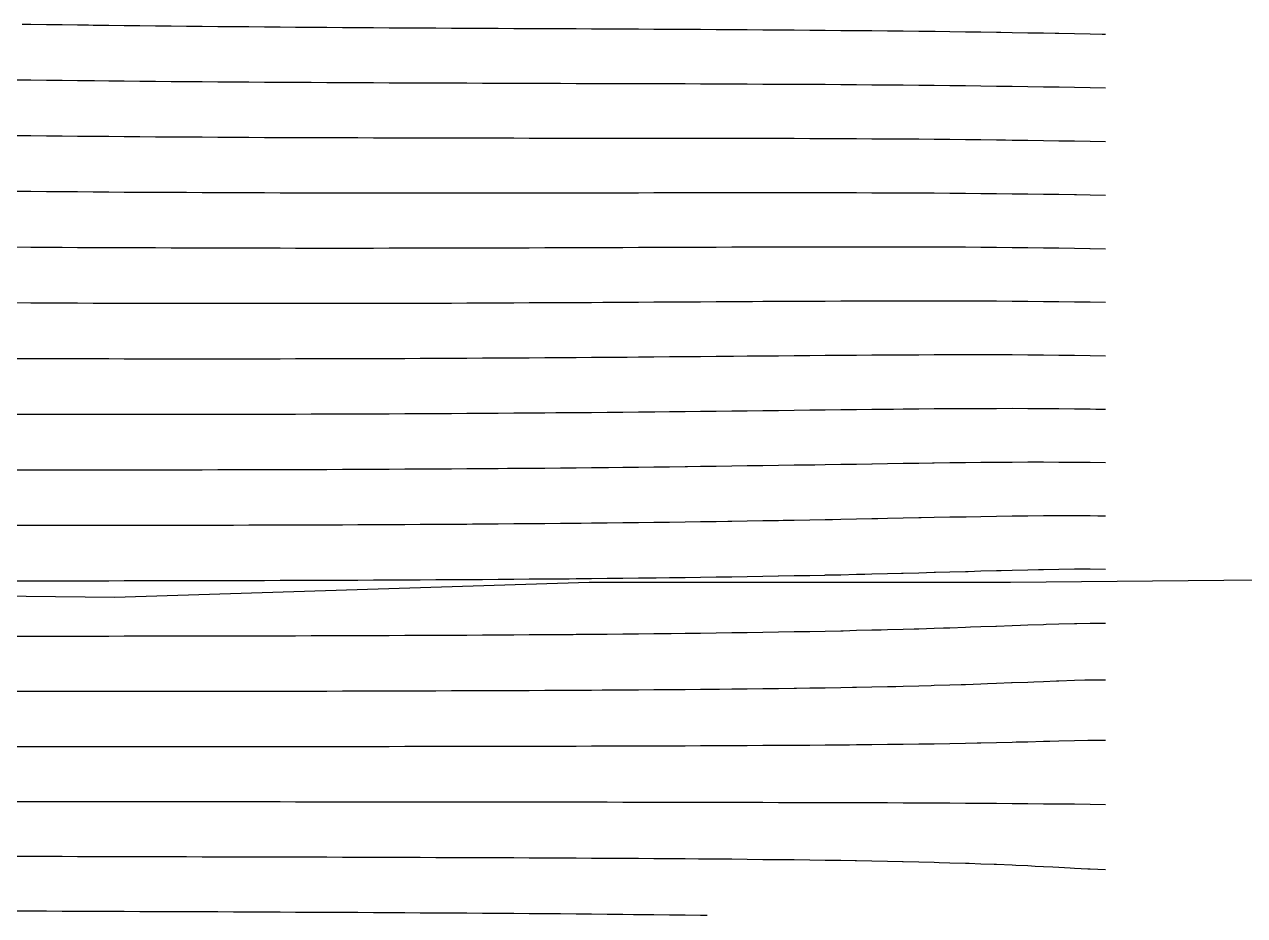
# Model space of a CAD drawing. Header units: metres. Extents: x 0 to 7092, y 40 to 458.
# Drawn here: x 5339.8 to 5504.3, y 40 to 160.3 of the extents above; entities that cross this region are included whole.
import ezdxf

# ---------------------------------------------------------------- set-up
doc = ezdxf.new("R2010")
doc.units = ezdxf.units.M

msp = doc.modelspace()

# ---------------------------------------------------------------- linework, layer by layer
at = {"color": 1}
msp.add_lwpolyline([(5292.32, 83.65), (5351.89, 83), (5351.89, 83), (5351.89, 83), (5351.89, 83), (5351.89, 83), (5351.89, 83), (5351.89, 83), (5415.93, 85), (5415.93, 85), (5415.93, 85), (5415.93, 85), (5415.93, 85), (5472.76, 85.02), (5472.76, 85.02), (5472.76, 85.02), (5472.76, 85.02), (5472.76, 85.02), (5472.76, 85.02), (5472.76, 85.02), (5535.11, 85.61)], dxfattribs=at)
at = {"layer": 'Contour_Level_1'}
msp.add_lwpolyline([(5485.6, 158.93), (5485.12, 158.94), (5483.5, 158.97), (5481.4, 159.01), (5479.3, 159.05), (5478.79, 159.06), (5477.2, 159.09), (5475.09, 159.12), (5472.99, 159.16), (5471.47, 159.18), (5470.89, 159.19), (5468.79, 159.22), (5466.69, 159.25), (5464.59, 159.28), (5462.63, 159.31), (5462.49, 159.31), (5460.39, 159.33), (5458.29, 159.36), (5456.18, 159.38), (5454.08, 159.4), (5451.98, 159.42), (5451.23, 159.43), (5449.88, 159.44), (5447.78, 159.46), (5445.68, 159.48), (5443.58, 159.49), (5441.48, 159.51), (5439.38, 159.52), (5437.27, 159.54), (5435.23, 159.55), (5435.17, 159.55), (5433.07, 159.57), (5430.97, 159.58), (5428.87, 159.59), (5426.77, 159.6), (5424.67, 159.61), (5422.57, 159.63), (5420.47, 159.64), (5418.36, 159.65), (5416.26, 159.66), (5414.16, 159.67), (5412.61, 159.68), (5412.06, 159.68), (5409.96, 159.69), (5407.86, 159.7), (5405.76, 159.71), (5403.66, 159.72), (5401.56, 159.73), (5399.45, 159.74), (5397.35, 159.75), (5395.25, 159.77), (5393.15, 159.78), (5391.05, 159.79), (5389.75, 159.8), (5388.95, 159.8), (5386.85, 159.82), (5384.75, 159.83), (5382.65, 159.84), (5380.54, 159.86), (5378.44, 159.87), (5376.34, 159.89), (5374.24, 159.91), (5372.37, 159.92), (5372.14, 159.92), (5370.04, 159.94), (5367.94, 159.96), (5365.84, 159.98), (5363.74, 160), (5361.64, 160.02), (5359.53, 160.04), (5359.11, 160.05), (5357.43, 160.06), (5355.33, 160.09), (5353.23, 160.11), (5351.13, 160.13), (5349.03, 160.16), (5348.42, 160.17), (5346.93, 160.19), (5344.83, 160.22), (5342.73, 160.24), (5340.62, 160.27), (5339.44, 160.29)], dxfattribs=at)
at = {"layer": 'Contour_Level_10'}
msp.add_lwpolyline([(5485.6, 93.91), (5484.57, 93.93), (5483.5, 93.94), (5481.4, 93.96), (5479.3, 93.96), (5477.2, 93.95), (5475.09, 93.93), (5474.59, 93.93), (5472.99, 93.91), (5470.89, 93.88), (5468.79, 93.84), (5466.81, 93.8), (5466.69, 93.8), (5464.59, 93.76), (5462.49, 93.72), (5460.74, 93.68), (5460.39, 93.67), (5458.29, 93.63), (5456.18, 93.59), (5454.87, 93.56), (5454.08, 93.54), (5451.98, 93.5), (5449.88, 93.46), (5448.76, 93.44), (5447.78, 93.42), (5445.68, 93.38), (5443.58, 93.34), (5442.12, 93.31), (5441.48, 93.3), (5439.38, 93.27), (5437.27, 93.23), (5435.17, 93.2), (5434.62, 93.19), (5433.07, 93.17), (5430.97, 93.14), (5428.87, 93.11), (5426.77, 93.08), (5425.79, 93.07), (5424.67, 93.05), (5422.57, 93.03), (5420.47, 93), (5418.36, 92.98), (5416.26, 92.96), (5414.86, 92.94), (5414.16, 92.94), (5412.06, 92.92), (5409.96, 92.9), (5407.86, 92.88), (5405.76, 92.86), (5403.66, 92.84), (5401.56, 92.83), (5400.2, 92.82), (5399.45, 92.81), (5397.35, 92.8), (5395.25, 92.79), (5393.15, 92.77), (5391.05, 92.76), (5388.95, 92.75), (5386.85, 92.74), (5384.75, 92.73), (5382.65, 92.72), (5380.54, 92.71), (5378.44, 92.7), (5376.34, 92.7), (5376.29, 92.7), (5374.24, 92.69), (5372.14, 92.68), (5370.04, 92.68), (5367.94, 92.67), (5365.84, 92.67), (5363.74, 92.66), (5361.64, 92.66), (5359.53, 92.65), (5357.43, 92.65), (5355.33, 92.65), (5353.23, 92.65), (5351.13, 92.65), (5349.03, 92.64), (5346.93, 92.64), (5344.83, 92.64), (5342.73, 92.64), (5340.62, 92.64), (5338.52, 92.65)], dxfattribs=at)
at = {"layer": 'Contour_Level_11'}
msp.add_lwpolyline([(5485.6, 86.73), (5483.5, 86.75), (5481.4, 86.74), (5479.3, 86.71), (5477.2, 86.68), (5476.57, 86.66), (5475.09, 86.63), (5472.99, 86.58), (5471.52, 86.54), (5470.89, 86.52), (5468.79, 86.47), (5467.06, 86.42), (5466.69, 86.41), (5464.59, 86.35), (5462.66, 86.29), (5462.49, 86.29), (5460.39, 86.23), (5458.29, 86.18), (5458.08, 86.17), (5456.18, 86.12), (5454.08, 86.07), (5453.14, 86.05), (5451.98, 86.02), (5449.88, 85.97), (5447.78, 85.93), (5447.68, 85.92), (5445.68, 85.88), (5443.58, 85.84), (5441.48, 85.8), (5441.42, 85.8), (5439.38, 85.77), (5437.27, 85.73), (5435.17, 85.7), (5434.03, 85.68), (5433.07, 85.66), (5430.97, 85.63), (5428.87, 85.6), (5426.77, 85.58), (5424.98, 85.56), (5424.67, 85.55), (5422.57, 85.53), (5420.47, 85.5), (5418.36, 85.48), (5416.26, 85.46), (5414.16, 85.44), (5413.23, 85.43), (5412.06, 85.42), (5409.96, 85.4), (5407.86, 85.39), (5405.76, 85.37), (5403.66, 85.36), (5401.56, 85.34), (5399.45, 85.33), (5397.35, 85.31), (5396.5, 85.31), (5395.25, 85.3), (5393.15, 85.29), (5391.05, 85.28), (5388.95, 85.27), (5386.85, 85.26), (5384.75, 85.25), (5382.65, 85.24), (5380.54, 85.23), (5378.44, 85.22), (5376.34, 85.22), (5374.24, 85.21), (5372.14, 85.2), (5370.04, 85.2), (5367.94, 85.19), (5365.84, 85.19), (5364.84, 85.19), (5363.74, 85.18), (5361.64, 85.18), (5359.53, 85.18), (5357.43, 85.17), (5355.33, 85.17), (5353.23, 85.17), (5351.13, 85.16), (5349.03, 85.16), (5346.93, 85.16), (5344.83, 85.16), (5342.73, 85.16), (5340.62, 85.16), (5338.52, 85.16)], dxfattribs=at)
at = {"layer": 'Contour_Level_12'}
msp.add_lwpolyline([(5485.6, 79.43), (5483.5, 79.43), (5481.73, 79.4), (5481.4, 79.39), (5479.3, 79.33), (5477.56, 79.28), (5477.2, 79.26), (5475.09, 79.19), (5474.14, 79.15), (5472.99, 79.11), (5470.89, 79.03), (5470.81, 79.03), (5468.79, 78.96), (5467.39, 78.91), (5466.69, 78.88), (5464.59, 78.81), (5463.75, 78.78), (5462.49, 78.74), (5460.39, 78.68), (5459.77, 78.66), (5458.29, 78.62), (5456.18, 78.56), (5455.31, 78.54), (5454.08, 78.51), (5451.98, 78.46), (5450.18, 78.41), (5449.88, 78.41), (5447.78, 78.36), (5445.68, 78.32), (5444.09, 78.29), (5443.58, 78.28), (5441.48, 78.24), (5439.38, 78.21), (5437.27, 78.18), (5436.62, 78.17), (5435.17, 78.15), (5433.07, 78.12), (5430.97, 78.09), (5428.87, 78.07), (5427.01, 78.05), (5426.77, 78.04), (5424.67, 78.02), (5422.57, 78), (5420.47, 77.98), (5418.36, 77.96), (5416.26, 77.94), (5414.16, 77.93), (5413.76, 77.92), (5412.06, 77.91), (5409.96, 77.89), (5407.86, 77.88), (5405.76, 77.87), (5403.66, 77.85), (5401.56, 77.84), (5399.45, 77.83), (5397.35, 77.82), (5395.25, 77.81), (5393.15, 77.8), (5392.96, 77.8), (5391.05, 77.79), (5388.95, 77.78), (5386.85, 77.77), (5384.75, 77.77), (5382.65, 77.76), (5380.54, 77.75), (5378.44, 77.75), (5376.34, 77.74), (5374.24, 77.73), (5372.14, 77.73), (5370.04, 77.72), (5367.94, 77.72), (5365.84, 77.71), (5363.74, 77.71), (5361.64, 77.71), (5359.53, 77.7), (5357.43, 77.7), (5355.33, 77.7), (5353.23, 77.7), (5351.13, 77.69), (5349.03, 77.69), (5346.93, 77.69), (5344.83, 77.69), (5342.73, 77.69), (5340.62, 77.69), (5338.52, 77.69)], dxfattribs=at)
at = {"layer": 'Contour_Level_13'}
msp.add_lwpolyline([(5485.6, 71.79), (5483.5, 71.78), (5482.82, 71.77), (5481.4, 71.73), (5479.3, 71.65), (5478.99, 71.64), (5477.2, 71.57), (5475.94, 71.52), (5475.09, 71.48), (5472.99, 71.4), (5472.91, 71.4), (5470.89, 71.32), (5469.68, 71.27), (5468.79, 71.24), (5466.69, 71.17), (5466.13, 71.15), (5464.59, 71.1), (5462.49, 71.04), (5462.09, 71.03), (5460.39, 70.98), (5458.29, 70.93), (5457.3, 70.9), (5456.18, 70.88), (5454.08, 70.83), (5451.98, 70.79), (5451.44, 70.78), (5449.88, 70.75), (5447.78, 70.72), (5445.68, 70.68), (5443.9, 70.66), (5443.58, 70.65), (5441.48, 70.62), (5439.38, 70.6), (5437.27, 70.57), (5435.17, 70.55), (5433.52, 70.53), (5433.07, 70.53), (5430.97, 70.51), (5428.87, 70.49), (5426.77, 70.47), (5424.67, 70.46), (5422.57, 70.44), (5420.47, 70.43), (5418.36, 70.42), (5417.68, 70.41), (5416.26, 70.4), (5414.16, 70.39), (5412.06, 70.38), (5409.96, 70.37), (5407.86, 70.36), (5405.76, 70.35), (5403.66, 70.34), (5401.56, 70.33), (5399.45, 70.33), (5397.35, 70.32), (5395.25, 70.31), (5393.15, 70.3), (5391.05, 70.3), (5388.95, 70.29), (5387.17, 70.29), (5386.85, 70.29), (5384.75, 70.28), (5382.65, 70.28), (5380.54, 70.27), (5378.44, 70.27), (5376.34, 70.26), (5374.24, 70.26), (5372.14, 70.26), (5370.04, 70.25), (5367.94, 70.25), (5365.84, 70.25), (5363.74, 70.25), (5361.64, 70.24), (5359.53, 70.24), (5357.43, 70.24), (5355.33, 70.24), (5353.23, 70.24), (5351.13, 70.23), (5349.03, 70.23), (5346.93, 70.23), (5344.83, 70.23), (5342.73, 70.23), (5340.62, 70.23), (5338.52, 70.23)], dxfattribs=at)
at = {"layer": 'Contour_Level_14'}
msp.add_lwpolyline([(5485.6, 63.64), (5483.5, 63.65), (5483.19, 63.64), (5481.4, 63.61), (5479.3, 63.55), (5478.08, 63.52), (5477.2, 63.49), (5475.09, 63.43), (5473.55, 63.39), (5472.99, 63.38), (5470.89, 63.33), (5468.79, 63.28), (5468.29, 63.27), (5466.69, 63.24), (5464.59, 63.2), (5462.49, 63.16), (5461.37, 63.15), (5460.39, 63.13), (5458.29, 63.1), (5456.18, 63.08), (5454.08, 63.05), (5451.98, 63.03), (5451.05, 63.02), (5449.88, 63.01), (5447.78, 63), (5445.68, 62.98), (5443.58, 62.96), (5441.48, 62.95), (5439.38, 62.94), (5437.27, 62.93), (5435.17, 62.92), (5433.07, 62.91), (5431.85, 62.9), (5430.97, 62.9), (5428.87, 62.89), (5426.77, 62.88), (5424.67, 62.87), (5422.57, 62.87), (5420.47, 62.86), (5418.36, 62.85), (5416.26, 62.85), (5414.16, 62.84), (5412.06, 62.84), (5409.96, 62.84), (5407.86, 62.83), (5405.76, 62.83), (5403.66, 62.82), (5401.56, 62.82), (5399.45, 62.82), (5397.35, 62.81), (5395.25, 62.81), (5393.15, 62.81), (5391.05, 62.81), (5388.95, 62.8), (5386.85, 62.8), (5384.75, 62.8), (5382.65, 62.8), (5380.54, 62.8), (5378.44, 62.8), (5376.34, 62.8), (5374.24, 62.79), (5372.14, 62.79), (5370.04, 62.79), (5367.94, 62.79), (5365.84, 62.79), (5363.74, 62.79), (5361.64, 62.79), (5359.53, 62.79), (5357.43, 62.79), (5355.33, 62.79), (5353.23, 62.79), (5351.13, 62.79), (5349.03, 62.79), (5346.93, 62.79), (5344.83, 62.79), (5342.73, 62.79), (5340.62, 62.79), (5338.52, 62.79)], dxfattribs=at)
at = {"layer": 'Contour_Level_15'}
msp.add_lwpolyline([(5485.6, 54.95), (5483.5, 54.99), (5481.4, 55.02), (5481.08, 55.02), (5479.3, 55.04), (5477.2, 55.06), (5475.09, 55.08), (5472.99, 55.1), (5470.89, 55.12), (5468.79, 55.13), (5466.9, 55.14), (5466.69, 55.15), (5464.59, 55.16), (5462.49, 55.17), (5460.39, 55.18), (5458.29, 55.19), (5456.18, 55.2), (5454.08, 55.21), (5451.98, 55.21), (5449.88, 55.22), (5447.78, 55.23), (5445.68, 55.23), (5443.58, 55.24), (5441.48, 55.24), (5439.38, 55.25), (5437.27, 55.25), (5435.17, 55.26), (5433.07, 55.26), (5430.97, 55.27), (5429.83, 55.27), (5428.87, 55.27), (5426.77, 55.27), (5424.67, 55.28), (5422.57, 55.28), (5420.47, 55.28), (5418.36, 55.29), (5416.26, 55.29), (5414.16, 55.29), (5412.06, 55.29), (5409.96, 55.3), (5407.86, 55.3), (5405.76, 55.3), (5403.66, 55.3), (5401.56, 55.31), (5399.45, 55.31), (5397.35, 55.31), (5395.25, 55.31), (5393.15, 55.32), (5391.05, 55.32), (5388.95, 55.32), (5386.85, 55.32), (5384.75, 55.32), (5382.65, 55.33), (5380.54, 55.33), (5378.44, 55.33), (5376.34, 55.33), (5374.24, 55.34), (5372.14, 55.34), (5370.04, 55.34), (5367.94, 55.34), (5365.84, 55.34), (5363.74, 55.35), (5361.64, 55.35), (5359.53, 55.35), (5357.43, 55.35), (5355.33, 55.35), (5353.23, 55.36), (5351.13, 55.36), (5349.03, 55.36), (5346.93, 55.36), (5344.83, 55.36), (5342.73, 55.37), (5340.62, 55.37), (5338.52, 55.37)], dxfattribs=at)
at = {"layer": 'Contour_Level_16'}
msp.add_lwpolyline([(5485.6, 46.18), (5483.5, 46.26), (5483.2, 46.28), (5481.4, 46.37), (5480.81, 46.4), (5479.3, 46.48), (5478.5, 46.53), (5477.2, 46.59), (5476.1, 46.65), (5475.09, 46.7), (5473.5, 46.77), (5472.99, 46.79), (5470.89, 46.88), (5470.58, 46.89), (5468.79, 46.96), (5467.19, 47.02), (5466.69, 47.04), (5464.59, 47.1), (5463.16, 47.14), (5462.49, 47.16), (5460.39, 47.21), (5458.29, 47.26), (5458.21, 47.26), (5456.18, 47.31), (5454.08, 47.35), (5451.98, 47.38), (5451.83, 47.39), (5449.88, 47.42), (5447.78, 47.45), (5445.68, 47.48), (5443.58, 47.51), (5443.19, 47.51), (5441.48, 47.53), (5439.38, 47.55), (5437.27, 47.58), (5435.17, 47.6), (5433.07, 47.61), (5430.97, 47.63), (5430.68, 47.63), (5428.87, 47.65), (5426.77, 47.66), (5424.67, 47.68), (5422.57, 47.69), (5420.47, 47.71), (5418.36, 47.72), (5416.26, 47.73), (5414.16, 47.74), (5412.06, 47.75), (5410.94, 47.76), (5409.96, 47.76), (5407.86, 47.77), (5405.76, 47.78), (5403.66, 47.79), (5401.56, 47.8), (5399.45, 47.81), (5397.35, 47.81), (5395.25, 47.82), (5393.15, 47.83), (5391.05, 47.84), (5388.95, 47.84), (5386.85, 47.85), (5384.75, 47.86), (5382.65, 47.86), (5380.54, 47.87), (5378.44, 47.88), (5377.15, 47.88), (5376.34, 47.88), (5374.24, 47.89), (5372.14, 47.89), (5370.04, 47.9), (5367.94, 47.9), (5365.84, 47.91), (5363.74, 47.91), (5361.64, 47.92), (5359.53, 47.92), (5357.43, 47.93), (5355.33, 47.93), (5353.23, 47.94), (5351.13, 47.94), (5349.03, 47.95), (5346.93, 47.95), (5344.83, 47.96), (5342.73, 47.96), (5340.62, 47.97), (5338.52, 47.97)], dxfattribs=at)
at = {"layer": 'Contour_Level_17'}
msp.add_lwpolyline([(5431.86, 40), (5430.97, 40.01), (5428.87, 40.04), (5426.77, 40.07), (5424.67, 40.09), (5422.57, 40.12), (5421.93, 40.12), (5420.47, 40.14), (5418.36, 40.16), (5416.26, 40.18), (5414.16, 40.2), (5412.06, 40.22), (5409.96, 40.24), (5408.74, 40.25), (5407.86, 40.25), (5405.76, 40.27), (5403.66, 40.29), (5401.56, 40.3), (5399.45, 40.31), (5397.35, 40.33), (5395.25, 40.34), (5393.15, 40.35), (5391.05, 40.37), (5390.61, 40.37), (5388.95, 40.38), (5386.85, 40.39), (5384.75, 40.4), (5382.65, 40.41), (5380.54, 40.42), (5378.44, 40.43), (5376.34, 40.44), (5374.24, 40.45), (5372.14, 40.46), (5370.04, 40.47), (5367.94, 40.48), (5365.84, 40.49), (5365.28, 40.49), (5363.74, 40.5), (5361.64, 40.51), (5359.53, 40.52), (5357.43, 40.52), (5355.33, 40.53), (5353.23, 40.54), (5351.13, 40.55), (5349.03, 40.56), (5346.93, 40.56), (5344.83, 40.57), (5342.73, 40.58), (5340.62, 40.59), (5338.52, 40.59)], dxfattribs=at)
at = {"layer": 'Contour_Level_2'}
msp.add_lwpolyline([(5485.6, 151.68), (5483.5, 151.72), (5481.4, 151.76), (5479.35, 151.8), (5479.3, 151.8), (5477.2, 151.83), (5475.09, 151.87), (5472.99, 151.9), (5471.59, 151.92), (5470.89, 151.93), (5468.79, 151.96), (5466.69, 151.98), (5464.59, 152.01), (5462.49, 152.03), (5461.53, 152.04), (5460.39, 152.05), (5458.29, 152.07), (5456.18, 152.09), (5454.08, 152.11), (5451.98, 152.13), (5449.88, 152.14), (5447.78, 152.16), (5446.31, 152.17), (5445.68, 152.17), (5443.58, 152.18), (5441.48, 152.19), (5439.38, 152.2), (5437.27, 152.21), (5435.17, 152.22), (5433.07, 152.23), (5430.97, 152.24), (5428.87, 152.25), (5426.77, 152.25), (5424.67, 152.26), (5422.57, 152.27), (5420.47, 152.27), (5418.36, 152.28), (5416.26, 152.29), (5415.14, 152.29), (5414.16, 152.29), (5412.06, 152.3), (5409.96, 152.3), (5407.86, 152.31), (5405.76, 152.32), (5403.66, 152.32), (5401.56, 152.33), (5399.45, 152.34), (5397.35, 152.34), (5395.25, 152.35), (5393.15, 152.36), (5391.05, 152.37), (5388.95, 152.38), (5386.85, 152.39), (5384.75, 152.4), (5382.65, 152.41), (5381.58, 152.41), (5380.54, 152.42), (5378.44, 152.43), (5376.34, 152.44), (5374.24, 152.45), (5372.14, 152.47), (5370.04, 152.48), (5367.94, 152.49), (5365.84, 152.51), (5363.74, 152.52), (5362.53, 152.53), (5361.64, 152.54), (5359.53, 152.56), (5357.43, 152.58), (5355.33, 152.6), (5353.23, 152.62), (5351.13, 152.64), (5349.21, 152.66), (5349.03, 152.66), (5346.93, 152.68), (5344.83, 152.71), (5342.73, 152.73), (5340.62, 152.76), (5338.78, 152.78)], dxfattribs=at)
at = {"layer": 'Contour_Level_3'}
msp.add_lwpolyline([(5485.6, 144.43), (5483.5, 144.47), (5481.4, 144.51), (5480.28, 144.53), (5479.3, 144.55), (5477.2, 144.58), (5475.09, 144.61), (5472.99, 144.64), (5472.11, 144.65), (5470.89, 144.67), (5468.79, 144.7), (5466.69, 144.72), (5464.59, 144.74), (5462.49, 144.76), (5460.39, 144.78), (5460.27, 144.78), (5458.29, 144.79), (5456.18, 144.81), (5454.08, 144.82), (5451.98, 144.83), (5449.88, 144.84), (5447.78, 144.85), (5445.68, 144.86), (5443.58, 144.87), (5441.48, 144.87), (5439.38, 144.88), (5437.27, 144.88), (5435.17, 144.89), (5433.07, 144.89), (5430.97, 144.89), (5428.87, 144.9), (5426.77, 144.9), (5424.85, 144.9), (5424.67, 144.9), (5422.57, 144.9), (5420.47, 144.9), (5418.36, 144.91), (5416.26, 144.91), (5414.16, 144.91), (5412.06, 144.91), (5409.96, 144.91), (5407.86, 144.91), (5405.76, 144.92), (5403.66, 144.92), (5401.56, 144.92), (5399.45, 144.92), (5397.35, 144.93), (5395.25, 144.93), (5393.15, 144.94), (5391.05, 144.94), (5388.95, 144.95), (5386.85, 144.95), (5384.75, 144.96), (5382.65, 144.96), (5380.54, 144.97), (5378.44, 144.98), (5376.34, 144.99), (5374.24, 144.99), (5372.14, 145), (5370.04, 145.01), (5367.97, 145.02), (5367.94, 145.02), (5365.84, 145.04), (5363.74, 145.05), (5361.64, 145.06), (5359.53, 145.07), (5357.43, 145.09), (5355.33, 145.1), (5353.23, 145.12), (5351.13, 145.14), (5350.04, 145.15), (5349.03, 145.16), (5346.93, 145.17), (5344.83, 145.19), (5342.73, 145.22), (5340.62, 145.24), (5338.52, 145.26)], dxfattribs=at)
at = {"layer": 'Contour_Level_4'}
msp.add_lwpolyline([(5485.6, 137.2), (5483.5, 137.23), (5481.66, 137.27), (5481.4, 137.27), (5479.3, 137.31), (5477.2, 137.34), (5475.09, 137.37), (5473.17, 137.39), (5472.99, 137.39), (5470.89, 137.42), (5468.79, 137.44), (5466.69, 137.46), (5464.59, 137.47), (5462.49, 137.49), (5460.39, 137.5), (5458.29, 137.51), (5458.09, 137.51), (5456.18, 137.52), (5454.08, 137.53), (5451.98, 137.54), (5449.88, 137.54), (5447.78, 137.54), (5445.68, 137.55), (5443.58, 137.55), (5441.48, 137.55), (5439.38, 137.55), (5437.27, 137.55), (5435.17, 137.55), (5433.07, 137.55), (5430.97, 137.54), (5428.87, 137.54), (5426.77, 137.54), (5424.67, 137.54), (5422.57, 137.53), (5420.47, 137.53), (5418.36, 137.53), (5416.26, 137.52), (5414.16, 137.52), (5412.06, 137.52), (5409.96, 137.52), (5407.86, 137.51), (5407.6, 137.51), (5405.76, 137.51), (5403.66, 137.51), (5401.56, 137.51), (5399.45, 137.51), (5397.35, 137.51), (5395.25, 137.51), (5393.15, 137.51), (5391.05, 137.51), (5388.95, 137.51), (5386.85, 137.51), (5384.75, 137.51), (5383.67, 137.51), (5382.65, 137.51), (5380.54, 137.52), (5378.44, 137.52), (5376.34, 137.53), (5374.24, 137.53), (5372.14, 137.54), (5370.04, 137.54), (5367.94, 137.55), (5365.84, 137.56), (5363.74, 137.57), (5361.64, 137.58), (5359.53, 137.59), (5357.43, 137.6), (5355.33, 137.61), (5353.23, 137.62), (5351.13, 137.64), (5350.99, 137.64), (5349.03, 137.65), (5346.93, 137.67), (5344.83, 137.68), (5342.73, 137.7), (5340.62, 137.72), (5338.52, 137.74)], dxfattribs=at)
at = {"layer": 'Contour_Level_5'}
msp.add_lwpolyline([(5485.6, 129.96), (5483.5, 130), (5483.47, 130), (5481.4, 130.04), (5479.3, 130.07), (5477.2, 130.1), (5475.09, 130.12), (5474.91, 130.13), (5472.99, 130.15), (5470.89, 130.17), (5468.79, 130.18), (5466.69, 130.2), (5464.59, 130.21), (5462.49, 130.22), (5460.39, 130.23), (5458.29, 130.23), (5456.18, 130.24), (5454.08, 130.24), (5451.98, 130.24), (5449.88, 130.24), (5447.78, 130.23), (5445.68, 130.23), (5443.58, 130.23), (5441.48, 130.22), (5439.38, 130.22), (5437.27, 130.21), (5435.17, 130.2), (5433.07, 130.19), (5430.97, 130.19), (5428.87, 130.18), (5426.77, 130.17), (5424.67, 130.16), (5422.57, 130.16), (5420.47, 130.15), (5418.36, 130.14), (5416.26, 130.13), (5414.42, 130.13), (5414.16, 130.13), (5412.06, 130.12), (5409.96, 130.11), (5407.86, 130.1), (5405.76, 130.1), (5403.66, 130.09), (5401.56, 130.09), (5399.45, 130.08), (5397.35, 130.08), (5395.25, 130.07), (5393.15, 130.07), (5391.05, 130.07), (5388.95, 130.07), (5386.85, 130.06), (5384.75, 130.06), (5382.65, 130.06), (5380.54, 130.06), (5378.44, 130.06), (5376.34, 130.06), (5374.24, 130.07), (5372.14, 130.07), (5370.04, 130.07), (5367.94, 130.08), (5365.84, 130.08), (5363.74, 130.09), (5361.64, 130.09), (5359.53, 130.1), (5357.43, 130.11), (5355.33, 130.11), (5353.23, 130.12), (5352.49, 130.13), (5351.13, 130.13), (5349.03, 130.14), (5346.93, 130.15), (5344.83, 130.17), (5342.73, 130.18), (5340.62, 130.19), (5338.52, 130.21)], dxfattribs=at)
at = {"layer": 'Contour_Level_6'}
msp.add_lwpolyline([(5485.6, 122.74), (5483.5, 122.78), (5481.4, 122.81), (5479.3, 122.84), (5477.45, 122.86), (5477.2, 122.86), (5475.09, 122.89), (5472.99, 122.9), (5470.89, 122.92), (5468.79, 122.93), (5466.69, 122.94), (5464.59, 122.94), (5462.49, 122.95), (5460.39, 122.95), (5458.29, 122.95), (5456.18, 122.94), (5454.08, 122.94), (5451.98, 122.93), (5449.88, 122.92), (5447.78, 122.91), (5445.68, 122.9), (5443.58, 122.89), (5441.48, 122.88), (5439.38, 122.87), (5437.96, 122.86), (5437.27, 122.86), (5435.17, 122.84), (5433.07, 122.83), (5430.97, 122.82), (5428.87, 122.81), (5426.77, 122.79), (5424.67, 122.78), (5422.57, 122.77), (5420.47, 122.75), (5418.36, 122.74), (5417.79, 122.74), (5416.26, 122.73), (5414.16, 122.72), (5412.06, 122.71), (5409.96, 122.7), (5407.86, 122.69), (5405.76, 122.68), (5403.66, 122.67), (5401.56, 122.66), (5399.45, 122.65), (5397.35, 122.64), (5395.25, 122.63), (5393.15, 122.63), (5391.05, 122.62), (5388.95, 122.62), (5388.44, 122.62), (5386.85, 122.61), (5384.75, 122.61), (5382.65, 122.6), (5380.54, 122.6), (5378.44, 122.6), (5376.34, 122.6), (5374.24, 122.6), (5372.14, 122.6), (5370.04, 122.6), (5367.94, 122.6), (5365.84, 122.6), (5363.74, 122.6), (5361.64, 122.6), (5359.53, 122.61), (5357.43, 122.61), (5355.81, 122.62), (5355.33, 122.62), (5353.23, 122.62), (5351.13, 122.63), (5349.03, 122.64), (5346.93, 122.65), (5344.83, 122.65), (5342.73, 122.66), (5340.62, 122.67), (5338.52, 122.69)], dxfattribs=at)
at = {"layer": 'Contour_Level_7'}
msp.add_lwpolyline([(5485.6, 115.52), (5483.5, 115.56), (5481.4, 115.59), (5480.71, 115.6), (5479.3, 115.62), (5477.2, 115.64), (5475.09, 115.65), (5472.99, 115.67), (5470.89, 115.67), (5468.79, 115.68), (5466.69, 115.68), (5464.59, 115.68), (5462.49, 115.67), (5460.39, 115.66), (5458.29, 115.65), (5456.18, 115.64), (5454.08, 115.63), (5451.98, 115.61), (5449.88, 115.6), (5449.68, 115.6), (5447.78, 115.58), (5445.68, 115.57), (5443.58, 115.55), (5441.48, 115.53), (5439.38, 115.51), (5437.27, 115.49), (5435.42, 115.47), (5435.17, 115.47), (5433.07, 115.45), (5430.97, 115.43), (5428.87, 115.42), (5426.77, 115.4), (5424.67, 115.38), (5422.57, 115.36), (5421.08, 115.35), (5420.47, 115.35), (5418.36, 115.33), (5416.26, 115.31), (5414.16, 115.3), (5412.06, 115.28), (5409.96, 115.27), (5407.86, 115.26), (5405.76, 115.24), (5403.66, 115.23), (5403.24, 115.23), (5401.56, 115.22), (5399.45, 115.21), (5397.35, 115.2), (5395.25, 115.19), (5393.15, 115.18), (5391.05, 115.17), (5388.95, 115.16), (5386.85, 115.15), (5384.75, 115.15), (5382.65, 115.14), (5380.54, 115.14), (5378.44, 115.13), (5376.34, 115.13), (5374.24, 115.12), (5372.14, 115.12), (5370.04, 115.12), (5367.94, 115.12), (5365.84, 115.12), (5363.74, 115.11), (5361.64, 115.12), (5359.53, 115.12), (5357.43, 115.12), (5355.33, 115.12), (5353.23, 115.12), (5351.13, 115.13), (5349.03, 115.13), (5346.93, 115.14), (5344.83, 115.14), (5342.73, 115.15), (5340.62, 115.16), (5338.52, 115.17)], dxfattribs=at)
at = {"layer": 'Contour_Level_8'}
msp.add_lwpolyline([(5485.6, 108.31), (5484.28, 108.33), (5483.5, 108.35), (5481.4, 108.37), (5479.3, 108.4), (5477.2, 108.41), (5475.09, 108.42), (5472.99, 108.43), (5470.89, 108.42), (5468.79, 108.42), (5466.69, 108.41), (5464.59, 108.4), (5462.49, 108.38), (5460.39, 108.37), (5458.29, 108.35), (5457, 108.33), (5456.18, 108.33), (5454.08, 108.3), (5451.98, 108.28), (5449.88, 108.25), (5447.78, 108.23), (5446.19, 108.21), (5445.68, 108.2), (5443.58, 108.18), (5441.48, 108.15), (5439.38, 108.13), (5437.27, 108.1), (5435.93, 108.09), (5435.17, 108.08), (5433.07, 108.05), (5430.97, 108.03), (5428.87, 108.01), (5426.77, 107.98), (5424.8, 107.96), (5424.67, 107.96), (5422.57, 107.94), (5420.47, 107.92), (5418.36, 107.9), (5416.26, 107.88), (5414.16, 107.86), (5412.06, 107.85), (5411.46, 107.84), (5409.96, 107.83), (5407.86, 107.81), (5405.76, 107.8), (5403.66, 107.78), (5401.56, 107.77), (5399.45, 107.75), (5397.35, 107.74), (5395.25, 107.73), (5393.15, 107.72), (5392.94, 107.72), (5391.05, 107.71), (5388.95, 107.7), (5386.85, 107.69), (5384.75, 107.68), (5382.65, 107.67), (5380.54, 107.67), (5378.44, 107.66), (5376.34, 107.65), (5374.24, 107.65), (5372.14, 107.64), (5370.04, 107.64), (5367.94, 107.63), (5365.84, 107.63), (5363.74, 107.63), (5361.64, 107.63), (5359.53, 107.63), (5357.43, 107.63), (5355.33, 107.63), (5353.23, 107.63), (5351.13, 107.63), (5349.03, 107.63), (5346.93, 107.63), (5344.83, 107.64), (5342.73, 107.64), (5340.62, 107.65), (5338.52, 107.65)], dxfattribs=at)
at = {"layer": 'Contour_Level_9'}
msp.add_lwpolyline([(5485.6, 101.11), (5483.5, 101.14), (5481.4, 101.16), (5479.3, 101.18), (5477.2, 101.19), (5475.09, 101.19), (5472.99, 101.18), (5470.89, 101.16), (5468.79, 101.15), (5466.69, 101.13), (5464.59, 101.1), (5462.49, 101.07), (5462.26, 101.07), (5460.39, 101.04), (5458.29, 101.01), (5456.18, 100.98), (5454.11, 100.95), (5454.08, 100.95), (5451.98, 100.91), (5449.88, 100.88), (5447.78, 100.85), (5446.36, 100.82), (5445.68, 100.81), (5443.58, 100.78), (5441.48, 100.75), (5439.38, 100.72), (5438.25, 100.7), (5437.27, 100.69), (5435.17, 100.66), (5433.07, 100.63), (5430.97, 100.6), (5429.21, 100.58), (5428.87, 100.57), (5426.77, 100.55), (5424.67, 100.52), (5422.57, 100.5), (5420.47, 100.47), (5418.54, 100.45), (5418.36, 100.45), (5416.26, 100.43), (5414.16, 100.41), (5412.06, 100.39), (5409.96, 100.37), (5407.86, 100.35), (5405.76, 100.34), (5404.93, 100.33), (5403.66, 100.32), (5401.56, 100.31), (5399.45, 100.29), (5397.35, 100.28), (5395.25, 100.26), (5393.15, 100.25), (5391.05, 100.24), (5388.95, 100.23), (5386.85, 100.22), (5384.75, 100.21), (5384.54, 100.21), (5382.65, 100.2), (5380.54, 100.19), (5378.44, 100.18), (5376.34, 100.18), (5374.24, 100.17), (5372.14, 100.16), (5370.04, 100.16), (5367.94, 100.15), (5365.84, 100.15), (5363.74, 100.14), (5361.64, 100.14), (5359.53, 100.14), (5357.43, 100.14), (5355.33, 100.14), (5353.23, 100.13), (5351.13, 100.13), (5349.03, 100.13), (5346.93, 100.14), (5344.83, 100.14), (5342.73, 100.14), (5340.62, 100.14), (5338.52, 100.14)], dxfattribs=at)

doc.saveas('drawing.dxf')
